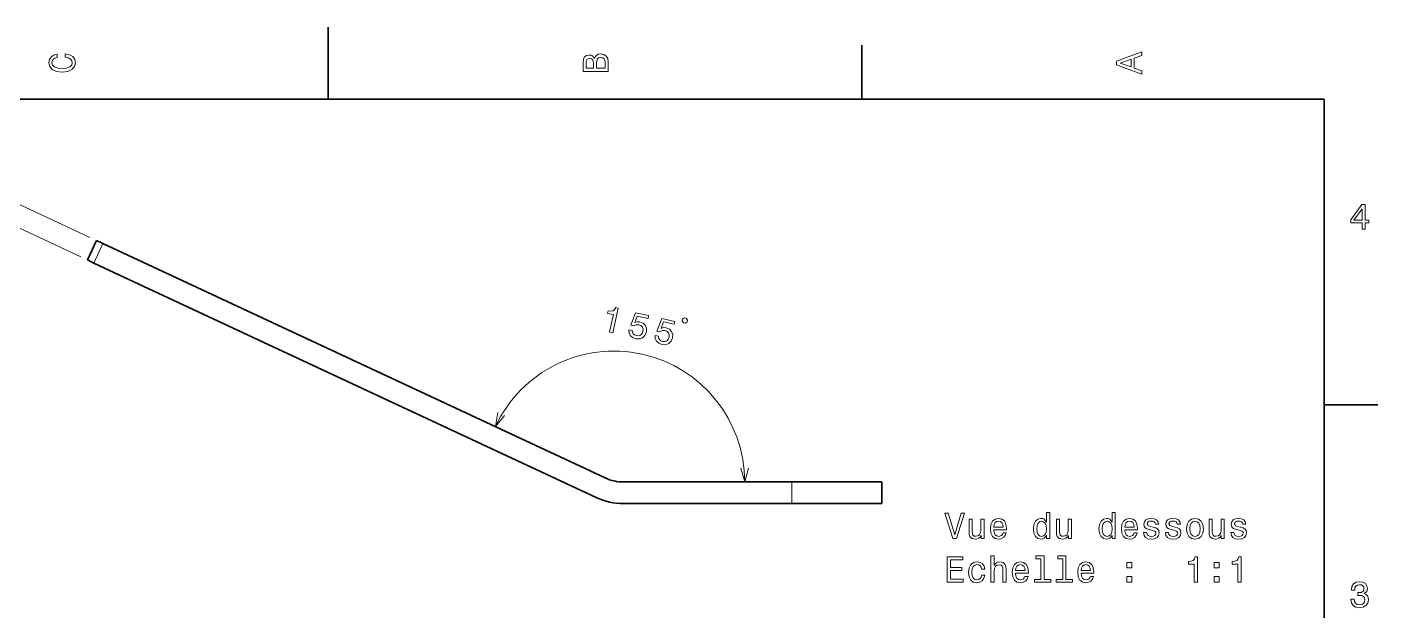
# Model space of a CAD drawing. Extents: x 0 to 527, y 0 to 210.
# Drawn here: x 106.6 to 294.5, y 128.9 to 210 of the extents above; entities that cross this region are included whole.
import ezdxf

# ---------------------------------------------------------------- set-up
doc = ezdxf.new("R2010")
doc.units = 0

msp = doc.modelspace()

# ---------------------------------------------------------------- linework, layer by layer
at = {"color": 7, "lineweight": 35, "ltscale": 0.25}
msp.add_line((148.5, 200), (148.5, 210), dxfattribs=at)
at = {"color": 7, "lineweight": 35, "ltscale": 0.1875}
for p, q in [((222.699997, 200), (222.699997, 207.5)), ((287, 157.5), (294.5, 157.5))]:
    msp.add_line(p, q, dxfattribs=at)
at = {"color": 7, "lineweight": 35}
for p, q in [((287, 200), (10, 200)), ((287, 10), (287, 200)), ((187.025238, 147.362625), (117.169357, 179.936966)), ((185.757385, 144.643707), (115.901505, 177.218048)), ((189.560959, 146.800476), (212.989822, 146.800476)), ((189.560959, 143.800476), (212.989822, 143.800476))]:
    msp.add_line(p, q, dxfattribs=at)
at = {"color": 7, "lineweight": 13, "ltscale": 0.496788}
for p, q in [((115.356743, 180.782196), (97.347023, 189.180267)), ((114.088882, 178.063278), (96.07917, 186.461349))]:
    msp.add_line(p, q, dxfattribs=at)
at = {"color": 7, "lineweight": 35, "ltscale": 0.075}
for p, q in [((114.995193, 177.640656), (116.263046, 180.359589)), ((225.489822, 143.800476), (225.489822, 146.800476))]:
    msp.add_line(p, q, dxfattribs=at)
at = {"color": 7, "lineweight": 13, "ltscale": 0.075}
for p, q in [((115.901505, 177.218048), (117.169357, 179.936966)), ((212.989822, 143.800476), (212.989822, 146.800476))]:
    msp.add_line(p, q, dxfattribs=at)
at = {"color": 7, "lineweight": 35, "ltscale": 0.025}
for p, q in [((117.169357, 179.936966), (116.263046, 180.359589)), ((115.901505, 177.218048), (114.995193, 177.640656))]:
    msp.add_line(p, q, dxfattribs=at)
at = {"color": 7, "lineweight": 35, "ltscale": 0.3125}
for p, q in [((225.489822, 146.800476), (212.989822, 146.800476)), ((225.489822, 143.800476), (212.989822, 143.800476))]:
    msp.add_line(p, q, dxfattribs=at)
at = {"color": 7, "lineweight": 13}
for points in [[(111.93206, 205.817017), (112.35569, 205.716141), (112.658287, 205.549713), (112.844887, 205.317734), (112.905403, 205.045395), (112.814629, 204.71759), (112.54229, 204.460388), (112.098488, 204.28891), (111.483215, 204.233429), (110.872986, 204.28891), (110.424141, 204.455338), (110.151802, 204.71254), (110.055984, 205.045395), (110.106415, 205.287476), (110.247627, 205.494247), (110.474571, 205.655624), (110.787247, 205.766571), (110.787247, 206.245682), (110.308144, 206.094391), (109.94503, 205.832138), (109.718086, 205.474075), (109.637398, 205.045395), (109.763474, 204.510818), (110.116501, 204.10231), (110.696472, 203.840057), (111.483215, 203.749283), (112.269958, 203.840057), (112.84993, 204.10231), (113.208, 204.510818), (113.329041, 205.045395), (113.233215, 205.51442), (112.965927, 205.892654), (112.527161, 206.159943), (111.93206, 206.301163)], [(185.542007, 205.630417), (185.249496, 205.983429), (185.052811, 206.074219), (184.81073, 206.104477), (184.432495, 206.03891), (184.160156, 205.842224), (183.993729, 205.524506), (183.933212, 205.080704), (183.933212, 203.835022), (187.433212, 203.835022), (187.433212, 205.151306), (187.36261, 205.620331), (187.155838, 205.968307), (186.828018, 206.185165), (186.384216, 206.260818), (186.08667, 206.215424), (185.839554, 206.094391), (185.65799, 205.897705)], [(185.385666, 204.984879), (185.385666, 204.298996), (184.351807, 204.298996), (184.351807, 205.025223), (184.382065, 205.297562), (184.472839, 205.489197), (184.629181, 205.605194), (184.86116, 205.645538), (185.093155, 205.600143), (185.254532, 205.479111), (185.355408, 205.272339)], [(187.014618, 205.095825), (187.014618, 204.298996), (185.809296, 204.298996), (185.809296, 205.050446), (185.844589, 205.368164), (185.9505, 205.595108), (186.132065, 205.731277), (186.394302, 205.776657), (186.671692, 205.731277), (186.863327, 205.605194), (186.979324, 205.393372)], [(261.633209, 203.466858), (261.633209, 203.930847), (260.604401, 204.298996), (260.604401, 205.695969), (261.633209, 206.064133), (261.633209, 206.538193), (258.128174, 205.257217), (258.128174, 204.742798)], [(260.17572, 204.460388), (258.632477, 205), (260.17572, 205.539627)], [(292.277374, 181.916794), (292.731262, 181.916794), (292.731262, 182.784225), (293.23056, 182.784225), (293.23056, 183.187683), (292.731262, 183.187683), (292.731262, 185.341141), (292.272339, 185.341141), (290.739197, 183.228027), (290.739197, 182.784225), (292.277374, 182.784225)], [(291.162842, 183.187683), (292.277374, 184.756134), (292.277374, 183.187683)], [(187.611206, 167.615707), (188.059265, 167.516373), (188.82225, 170.958038), (188.487442, 171.032257), (188.33223, 170.751556), (188.110229, 170.588989), (187.813232, 170.530853), (187.430298, 170.574417), (187.352798, 170.224838), (188.150436, 170.048004)], [(190.323792, 167.949326), (190.342606, 167.521576), (190.514008, 167.152969), (190.824844, 166.877426), (191.261459, 166.703156), (191.778397, 166.681534), (192.220856, 166.836563), (192.552185, 167.166031), (192.754883, 167.637665), (192.77269, 168.11412), (192.616043, 168.52594), (192.298065, 168.839218), (191.839035, 169.028809), (191.45665, 169.05159), (191.135056, 168.952408), (191.477051, 169.842575), (192.973846, 169.510742), (193.063354, 169.91449), (191.236664, 170.319458), (190.564163, 168.567581), (190.958069, 168.480255), (191.294937, 168.648346), (191.677856, 168.651276), (191.980957, 168.527267), (192.187286, 168.316223), (192.286438, 168.041122), (192.271835, 167.718918), (192.148895, 167.420731), (191.937851, 167.214401), (191.66275, 167.11525), (191.340561, 167.129868), (191.08725, 167.222183), (190.910477, 167.380188), (190.802063, 167.590179), (190.781693, 167.847809)], [(193.971252, 167.140701), (193.990067, 166.712952), (194.161469, 166.344345), (194.472321, 166.068802), (194.90892, 165.894531), (195.425858, 165.87291), (195.868317, 166.027939), (196.199646, 166.357407), (196.402344, 166.829041), (196.420166, 167.305496), (196.263504, 167.717316), (195.945526, 168.030594), (195.486496, 168.220184), (195.104126, 168.242966), (194.782532, 168.143784), (195.124512, 169.033951), (196.621307, 168.702118), (196.710815, 169.105865), (194.884125, 169.510834), (194.211639, 167.758957), (194.60553, 167.671631), (194.942413, 167.839722), (195.325317, 167.842651), (195.628418, 167.718643), (195.834747, 167.507599), (195.933899, 167.232498), (195.919296, 166.910294), (195.796371, 166.612106), (195.585327, 166.405777), (195.310226, 166.306625), (194.988022, 166.321243), (194.734711, 166.413559), (194.557938, 166.571564), (194.449524, 166.781555), (194.429169, 167.039185)], [(197.91774, 168.915787), (198.145538, 168.86528), (198.423843, 169.042572), (198.47435, 169.270386), (198.297043, 169.548691), (198.069244, 169.599182), (197.790939, 169.42189), (197.740433, 169.194092)], [(236.52121, 142.448898), (235.643677, 139.468338), (234.740952, 142.448898), (234.261841, 142.448898), (235.391525, 138.943848), (235.895844, 138.943848), (237.000305, 142.448898)], [(239.723648, 141.652054), (239.279846, 141.652054), (239.279846, 140.088654), (239.229416, 139.725555), (239.08316, 139.463303), (238.856216, 139.30191), (238.55867, 139.25148), (238.32164, 139.291824), (238.170334, 139.412872), (238.08461, 139.619644), (238.064438, 139.91214), (238.064438, 141.652054), (237.620636, 141.652054), (237.620636, 139.871796), (237.635757, 139.513733), (237.731583, 139.216187), (238.024094, 138.943848), (238.493103, 138.848022), (238.74527, 138.883331), (238.962128, 138.974106), (239.148727, 139.130447), (239.300018, 139.357391), (239.300018, 138.943848), (239.723648, 138.943848)], [(241.060104, 140.169357), (242.835327, 140.169357), (242.840363, 140.376129), (242.759674, 140.9561), (242.537781, 141.389816), (242.184753, 141.652054), (241.715729, 141.747879), (241.25679, 141.647018), (240.903763, 141.364594), (240.676819, 140.90567), (240.59613, 140.300476), (240.671783, 139.680161), (240.898727, 139.226273), (241.246704, 138.943848), (241.700592, 138.848022), (242.093964, 138.913589), (242.416733, 139.085052), (242.653763, 139.357391), (242.789932, 139.720505), (242.351181, 139.720505), (242.260391, 139.518768), (242.129272, 139.367477), (241.756073, 139.246445), (241.468613, 139.30191), (241.251755, 139.478424), (241.110535, 139.7659), (241.060104, 140.154221)], [(241.060104, 140.542557), (241.115585, 140.890533), (241.251755, 141.147736), (241.458527, 141.304077), (241.730865, 141.359558), (241.998154, 141.304077), (242.204926, 141.147736), (242.331009, 140.890533), (242.376389, 140.542557)], [(248.408096, 139.362442), (248.408096, 138.943848), (248.851898, 138.943848), (248.851898, 142.56488), (248.413132, 142.56488), (248.413132, 141.23851), (248.075241, 141.621796), (247.868469, 141.712585), (247.631439, 141.747879), (247.202759, 141.647018), (246.869904, 141.364594), (246.653046, 140.910706), (246.577408, 140.300476), (246.653046, 139.690247), (246.869904, 139.231308), (247.202759, 138.943848), (247.631439, 138.848022), (247.868469, 138.883331), (248.080276, 138.974106)], [(247.707077, 141.349472), (247.999588, 141.27887), (248.221497, 141.082184), (248.352615, 140.754364), (248.403046, 140.300476), (248.352615, 139.841537), (248.221497, 139.513733), (247.999588, 139.311996), (247.707077, 139.246445), (247.429703, 139.311996), (247.217896, 139.513733), (247.076675, 139.846588), (247.031296, 140.300476), (247.076675, 140.749329), (247.217896, 141.077133), (247.429703, 141.27887)], [(251.867752, 141.652054), (251.42395, 141.652054), (251.42395, 140.088654), (251.373505, 139.725555), (251.227264, 139.463303), (251.000305, 139.30191), (250.702759, 139.25148), (250.465729, 139.291824), (250.314438, 139.412872), (250.228699, 139.619644), (250.208527, 139.91214), (250.208527, 141.652054), (249.764725, 141.652054), (249.764725, 139.871796), (249.779846, 139.513733), (249.875671, 139.216187), (250.168182, 138.943848), (250.637207, 138.848022), (250.889359, 138.883331), (251.106216, 138.974106), (251.292816, 139.130447), (251.444122, 139.357391), (251.444122, 138.943848), (251.867752, 138.943848)], [(257.516174, 139.362442), (257.516174, 138.943848), (257.959961, 138.943848), (257.959961, 142.56488), (257.52121, 142.56488), (257.52121, 141.23851), (257.183319, 141.621796), (256.976532, 141.712585), (256.739502, 141.747879), (256.310822, 141.647018), (255.977982, 141.364594), (255.761124, 140.910706), (255.685471, 140.300476), (255.761124, 139.690247), (255.977982, 139.231308), (256.310822, 138.943848), (256.739502, 138.848022), (256.976532, 138.883331), (257.188354, 138.974106)], [(256.815155, 141.349472), (257.107666, 141.27887), (257.329559, 141.082184), (257.460693, 140.754364), (257.511108, 140.300476), (257.460693, 139.841537), (257.329559, 139.513733), (257.107666, 139.311996), (256.815155, 139.246445), (256.537781, 139.311996), (256.325958, 139.513733), (256.184753, 139.846588), (256.139374, 140.300476), (256.184753, 140.749329), (256.325958, 141.077133), (256.537781, 141.27887)], [(259.276245, 140.169357), (261.051453, 140.169357), (261.056519, 140.376129), (260.97583, 140.9561), (260.753906, 141.389816), (260.400879, 141.652054), (259.931854, 141.747879), (259.472931, 141.647018), (259.119904, 141.364594), (258.892975, 140.90567), (258.812256, 140.300476), (258.887909, 139.680161), (259.114868, 139.226273), (259.46286, 138.943848), (259.916748, 138.848022), (260.31012, 138.913589), (260.632874, 139.085052), (260.869904, 139.357391), (261.006073, 139.720505), (260.567322, 139.720505), (260.476532, 139.518768), (260.345398, 139.367477), (259.972229, 139.246445), (259.684753, 139.30191), (259.467896, 139.478424), (259.326691, 139.7659), (259.276245, 140.154221)], [(259.276245, 140.542557), (259.331726, 140.890533), (259.467896, 141.147736), (259.674652, 141.304077), (259.946991, 141.359558), (260.214294, 141.304077), (260.421051, 141.147736), (260.54715, 140.890533), (260.592529, 140.542557)], [(263.250305, 140.522385), (262.821625, 140.623245), (262.503906, 140.739243), (262.39801, 140.976273), (262.428253, 141.1427), (262.53418, 141.263733), (262.705627, 141.339386), (262.952759, 141.369644), (263.189789, 141.339386), (263.376404, 141.248596), (263.497437, 141.112442), (263.547852, 140.930878), (263.981567, 140.930878), (263.981567, 140.940964), (263.905945, 141.268768), (263.699158, 141.525986), (263.376404, 141.687363), (262.952759, 141.747879), (262.524078, 141.687363), (262.211395, 141.520935), (262.014709, 141.273819), (261.954193, 140.961136), (261.999603, 140.658539), (262.140808, 140.446732), (262.372803, 140.295425), (262.710693, 140.189529), (263.204926, 140.068481), (263.507507, 139.942413), (263.588196, 139.841537), (263.618469, 139.690247), (263.57309, 139.503647), (263.452026, 139.362442), (263.255341, 139.271652), (262.993103, 139.241394), (262.715729, 139.271652), (262.514008, 139.377563), (262.377838, 139.549042), (262.322357, 139.786072), (261.893677, 139.786072), (261.964294, 139.382614), (262.171051, 139.090103), (262.498871, 138.913589), (262.952759, 138.848022), (263.426819, 138.913589), (263.774811, 139.090103), (263.986633, 139.372528), (264.062256, 139.740677), (264.006805, 140.058395), (263.850464, 140.275253), (263.593262, 140.416473)], [(266.286346, 140.522385), (265.857666, 140.623245), (265.539948, 140.739243), (265.434021, 140.976273), (265.464294, 141.1427), (265.57019, 141.263733), (265.741669, 141.339386), (265.98877, 141.369644), (266.22583, 141.339386), (266.412415, 141.248596), (266.533447, 141.112442), (266.583893, 140.930878), (267.017609, 140.930878), (267.017609, 140.940964), (266.941956, 141.268768), (266.735168, 141.525986), (266.412415, 141.687363), (265.98877, 141.747879), (265.56012, 141.687363), (265.247437, 141.520935), (265.050751, 141.273819), (264.990234, 140.961136), (265.035614, 140.658539), (265.176819, 140.446732), (265.408813, 140.295425), (265.746704, 140.189529), (266.240936, 140.068481), (266.543549, 139.942413), (266.624237, 139.841537), (266.65448, 139.690247), (266.6091, 139.503647), (266.488068, 139.362442), (266.291382, 139.271652), (266.029114, 139.241394), (265.75174, 139.271652), (265.550018, 139.377563), (265.413849, 139.549042), (265.358368, 139.786072), (264.929718, 139.786072), (265.000305, 139.382614), (265.207092, 139.090103), (265.534882, 138.913589), (265.98877, 138.848022), (266.46283, 138.913589), (266.810822, 139.090103), (267.022644, 139.372528), (267.098297, 139.740677), (267.042816, 140.058395), (266.886475, 140.275253), (266.629272, 140.416473)], [(267.864868, 140.295425), (267.945557, 139.680161), (268.177551, 139.226273), (268.545715, 138.943848), (269.039948, 138.848022), (269.529114, 138.943848), (269.897278, 139.221222), (270.129272, 139.67511), (270.214996, 140.295425), (270.129272, 140.910706), (269.897278, 141.369644), (269.529114, 141.647018), (269.039948, 141.747879), (268.545715, 141.647018), (268.177551, 141.364594), (267.945557, 140.910706)], [(268.318756, 140.300476), (268.364136, 140.754364), (268.505341, 141.082184), (268.7323, 141.283905), (269.039948, 141.354507), (269.342529, 141.283905), (269.569458, 141.087219), (269.710693, 140.754364), (269.761108, 140.300476), (269.710693, 139.841537), (269.569458, 139.508682), (269.342529, 139.306961), (269.039948, 139.241394), (268.7323, 139.306961), (268.505341, 139.508682), (268.364136, 139.841537)], [(273.119904, 141.652054), (272.676086, 141.652054), (272.676086, 140.088654), (272.625671, 139.725555), (272.479431, 139.463303), (272.252472, 139.30191), (271.954926, 139.25148), (271.717896, 139.291824), (271.566589, 139.412872), (271.480865, 139.619644), (271.460693, 139.91214), (271.460693, 141.652054), (271.016876, 141.652054), (271.016876, 139.871796), (271.032013, 139.513733), (271.127838, 139.216187), (271.420349, 138.943848), (271.889343, 138.848022), (272.14151, 138.883331), (272.358368, 138.974106), (272.544983, 139.130447), (272.696289, 139.357391), (272.696289, 138.943848), (273.119904, 138.943848)], [(275.394409, 140.522385), (274.965729, 140.623245), (274.64801, 140.739243), (274.542084, 140.976273), (274.572357, 141.1427), (274.678253, 141.263733), (274.849731, 141.339386), (275.096863, 141.369644), (275.333893, 141.339386), (275.520477, 141.248596), (275.64151, 141.112442), (275.691956, 140.930878), (276.125671, 140.930878), (276.125671, 140.940964), (276.050018, 141.268768), (275.843262, 141.525986), (275.520477, 141.687363), (275.096863, 141.747879), (274.668182, 141.687363), (274.355499, 141.520935), (274.158813, 141.273819), (274.098297, 140.961136), (274.143677, 140.658539), (274.284882, 140.446732), (274.516876, 140.295425), (274.854767, 140.189529), (275.348999, 140.068481), (275.651611, 139.942413), (275.7323, 139.841537), (275.762543, 139.690247), (275.717163, 139.503647), (275.59613, 139.362442), (275.399445, 139.271652), (275.137207, 139.241394), (274.859802, 139.271652), (274.658081, 139.377563), (274.521912, 139.549042), (274.466431, 139.786072), (274.037781, 139.786072), (274.108368, 139.382614), (274.315155, 139.090103), (274.642944, 138.913589), (275.096863, 138.848022), (275.570923, 138.913589), (275.918884, 139.090103), (276.130707, 139.372528), (276.20636, 139.740677), (276.150879, 140.058395), (275.994537, 140.275253), (275.737335, 140.416473)], [(234.58461, 132.897018), (236.803619, 132.897018), (236.803619, 133.320648), (235.048584, 133.320648), (235.048584, 134.505814), (236.611984, 134.505814), (236.611984, 134.924393), (235.048584, 134.924393), (235.048584, 135.973389), (236.763275, 135.973389), (236.763275, 136.397018), (234.58461, 136.397018)], [(239.360535, 134.707535), (239.799301, 134.707535), (239.708527, 135.110992), (239.491669, 135.428726), (239.153763, 135.625412), (238.715012, 135.70105), (238.230865, 135.600189), (237.862701, 135.317764), (237.630722, 134.858841), (237.550018, 134.243561), (237.625671, 133.633331), (237.852615, 133.179443), (238.210693, 132.897018), (238.699875, 132.801193), (239.133591, 132.876846), (239.471497, 133.088654), (239.703476, 133.421509), (239.804352, 133.865311), (239.380722, 133.865311), (239.305069, 133.582901), (239.163849, 133.371078), (238.962128, 133.23996), (238.715012, 133.199615), (238.407379, 133.265167), (238.185471, 133.466904), (238.049301, 133.794708), (238.003906, 134.258698), (238.049301, 134.712585), (238.190506, 135.04039), (238.417465, 135.242126), (238.715012, 135.312729), (238.977249, 135.267334), (239.17395, 135.151337), (239.305069, 134.959702)], [(240.671783, 132.897018), (241.115585, 132.897018), (241.115585, 134.460419), (241.16098, 134.818481), (241.30722, 135.080734), (241.53418, 135.242126), (241.836761, 135.302643), (242.078842, 135.252213), (242.230133, 135.116043), (242.305786, 134.889099), (242.331009, 134.586502), (242.331009, 132.897018), (242.774811, 132.897018), (242.774811, 134.677277), (242.754639, 135.035339), (242.663849, 135.332901), (242.366302, 135.605225), (241.902328, 135.70105), (241.650162, 135.665756), (241.433304, 135.569931), (241.251755, 135.418625), (241.115585, 135.211853), (241.115585, 136.518051), (240.671783, 136.518051)], [(244.09613, 134.122528), (245.871353, 134.122528), (245.876389, 134.3293), (245.7957, 134.909271), (245.573792, 135.342987), (245.220779, 135.605225), (244.751755, 135.70105), (244.292816, 135.600189), (243.939789, 135.317764), (243.712845, 134.858841), (243.632156, 134.253647), (243.707809, 133.633331), (243.934753, 133.179443), (244.28273, 132.897018), (244.736618, 132.801193), (245.12999, 132.86676), (245.452759, 133.038223), (245.689789, 133.310562), (245.825958, 133.673676), (245.387207, 133.673676), (245.296417, 133.471939), (245.165298, 133.320648), (244.792099, 133.199615), (244.504639, 133.255081), (244.287781, 133.431595), (244.146561, 133.71907), (244.09613, 134.107391)], [(244.09613, 134.495728), (244.151611, 134.843704), (244.287781, 135.100906), (244.494553, 135.257248), (244.766876, 135.312729), (245.03418, 135.257248), (245.240952, 135.100906), (245.36702, 134.843704), (245.412415, 134.495728)], [(247.626389, 136.144852), (247.626389, 133.270218), (246.713562, 133.270218), (246.713562, 132.897018), (248.977982, 132.897018), (248.977982, 133.270218), (248.07019, 133.270218), (248.07019, 136.518051), (246.93042, 136.518051), (246.93042, 136.144852)], [(250.662415, 136.144852), (250.662415, 133.270218), (249.749588, 133.270218), (249.749588, 132.897018), (252.014008, 132.897018), (252.014008, 133.270218), (251.106216, 133.270218), (251.106216, 136.518051), (249.966446, 136.518051), (249.966446, 136.144852)], [(253.204208, 134.122528), (254.979416, 134.122528), (254.984467, 134.3293), (254.903778, 134.909271), (254.68187, 135.342987), (254.328842, 135.605225), (253.859818, 135.70105), (253.400894, 135.600189), (253.047867, 135.317764), (252.820923, 134.858841), (252.740219, 134.253647), (252.815872, 133.633331), (253.042816, 133.179443), (253.390808, 132.897018), (253.844696, 132.801193), (254.238068, 132.86676), (254.560837, 133.038223), (254.797867, 133.310562), (254.934021, 133.673676), (254.49527, 133.673676), (254.404495, 133.471939), (254.273361, 133.320648), (253.900162, 133.199615), (253.612701, 133.255081), (253.395844, 133.431595), (253.254639, 133.71907), (253.204208, 134.107391)], [(253.204208, 134.495728), (253.259674, 134.843704), (253.395844, 135.100906), (253.602615, 135.257248), (253.874954, 135.312729), (254.142242, 135.257248), (254.349014, 135.100906), (254.475098, 134.843704), (254.520477, 134.495728)], [(259.583893, 134.85379), (260.279846, 134.85379), (260.279846, 135.605225), (259.583893, 135.605225)], [(268.949158, 132.897018), (269.408081, 132.897018), (269.408081, 136.422241), (269.065155, 136.422241), (268.974365, 136.114594), (268.792816, 135.907822), (268.515442, 135.786789), (268.132141, 135.746445), (268.132141, 135.388367), (268.949158, 135.388367)], [(271.727966, 134.85379), (272.42395, 134.85379), (272.42395, 135.605225), (271.727966, 135.605225)], [(275.02121, 132.897018), (275.480133, 132.897018), (275.480133, 136.422241), (275.137207, 136.422241), (275.046417, 136.114594), (274.864868, 135.907822), (274.587494, 135.786789), (274.204193, 135.746445), (274.204193, 135.388367), (275.02121, 135.388367)], [(259.583893, 132.897018), (260.279846, 132.897018), (260.279846, 133.648453), (259.583893, 133.648453)], [(271.727966, 132.897018), (272.42395, 132.897018), (272.42395, 133.648453), (271.727966, 133.648453)], [(290.729126, 130.51622), (290.729126, 130.480911), (290.809814, 129.996765), (291.046844, 129.633652), (291.420044, 129.401657), (291.914276, 129.315933), (292.438782, 129.401657), (292.832153, 129.623566), (293.08429, 129.976593), (293.175079, 130.430481), (293.134735, 130.728027), (293.023773, 130.970108), (292.842224, 131.156708), (292.600159, 131.292877), (292.927948, 131.565216), (293.043945, 131.998932), (292.968292, 132.392303), (292.751434, 132.68985), (292.398407, 132.87645), (291.914276, 132.942017), (291.460388, 132.861313), (291.112396, 132.63942), (290.885468, 132.286392), (290.809814, 131.817368), (290.809814, 131.782074), (291.258636, 131.782074), (291.299011, 132.104828), (291.430115, 132.336823), (291.641937, 132.478027), (291.939484, 132.528473), (292.201721, 132.488113), (292.393372, 132.382217), (292.509369, 132.210739), (292.554749, 131.97876), (292.509369, 131.731628), (292.388336, 131.565216), (292.176514, 131.46434), (291.889069, 131.434082), (291.692383, 131.439133), (291.692383, 131.04071), (291.939484, 131.050797), (292.257202, 131.005417), (292.494232, 130.884369), (292.635468, 130.687683), (292.685883, 130.430481), (292.630402, 130.13797), (292.484161, 129.921112), (292.252167, 129.784943), (291.944519, 129.739563), (291.626801, 129.789993), (291.394806, 129.941284), (291.248566, 130.183365), (291.193085, 130.51622)]]:
    msp.add_lwpolyline(points, close=True, dxfattribs=at)
for points in [[(172.094406, 156.456558), (171.747116, 154.486938), (173.032684, 156.019028)], [(205.900879, 148.73233), (206.418518, 146.800476), (206.936157, 148.73233)]]:
    msp.add_lwpolyline(points, dxfattribs=at)
msp.add_arc((188.230789, 146.800476), 18.187723, 0, 154.999996, dxfattribs=at)
at = {"color": 7, "lineweight": 35}
for radius in [6, 9]:
    msp.add_arc((189.560959, 152.800476), radius, 244.999996, 269.999997, dxfattribs=at)

doc.saveas('drawing.dxf')
